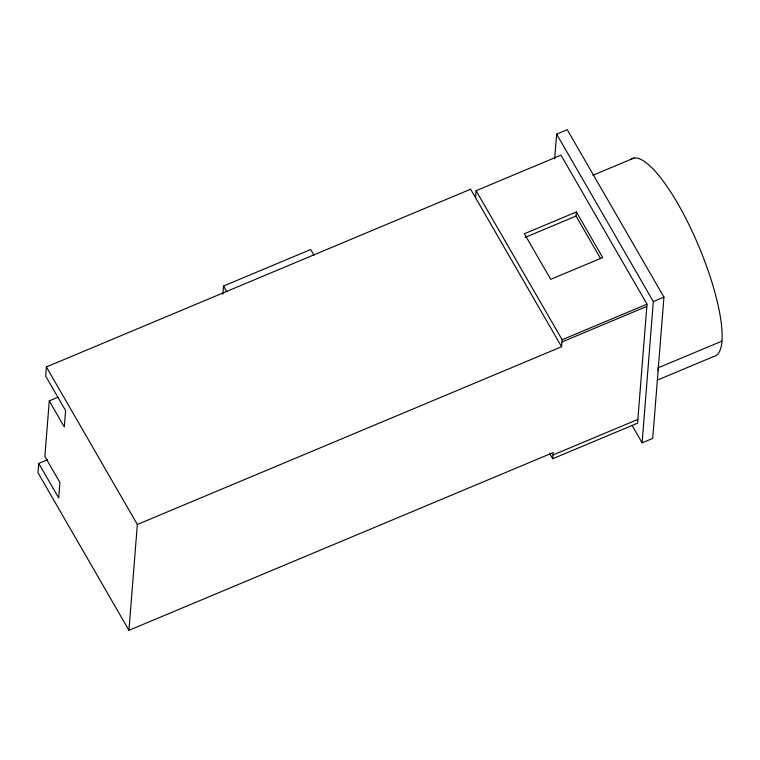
<?xml version="1.0" encoding="UTF-8"?>
<svg xmlns="http://www.w3.org/2000/svg" width="760" height="760" viewBox="0 0 760 760"><rect width="100%" height="100%" fill="white"/><g stroke="black" fill="none" stroke-linecap="round" stroke-linejoin="round"><path stroke-width="1.14" d="M47.5 459.752L38.741 463.419L38 472.796L128.953 630.325L553.194 452.58L552.71 458.726L637.573 423.168L647.007 304.171L560.966 155.144L476.092 190.703L475.541 197.704M128.953 630.325L137.332 524.486L561.583 346.731L470.63 189.202L46.388 366.956L45.657 376.095L65.597 410.628L64.305 426.92L49.276 400.881L57.95 397.252M49.276 400.881L44.878 456.427L59.907 482.457L58.681 497.952L38.741 463.419M222.88 294.187L223.525 286.045L310.697 249.517L314.032 255.293M554.677 158.84L556.633 134.121L567.245 129.675L663.926 297.141L652.736 438.397L642.124 442.842L632.044 425.372M561.583 346.731L562.134 339.729L476.092 190.703M600.619 258.618L576.052 216.068L576.375 211.964L524.381 233.748L550.706 279.338L602.699 257.555L576.375 211.964M642.124 442.842L653.315 301.587L556.633 134.121M592.904 175.275L633.906 158.089M525.141 237.395L576.052 216.068M562.134 339.729L647.007 304.171M653.315 301.587L663.926 297.141M561.963 341.962L646.827 306.403M658.331 367.764L722 341.097M657.295 380.142L713.403 356.63A107.122 27.464 67.3 0 0 699.228 247.333A107.122 27.464 67.3 0 0 631.047 159.21M553.005 454.974L637.878 419.416M549.746 453.587L552.71 458.726M223.525 286.045L226.86 291.812M46.388 366.956L137.332 524.486M658.492 364.866A107.122 27.464 67.3 0 1 658.046 370.443"/></g></svg>
